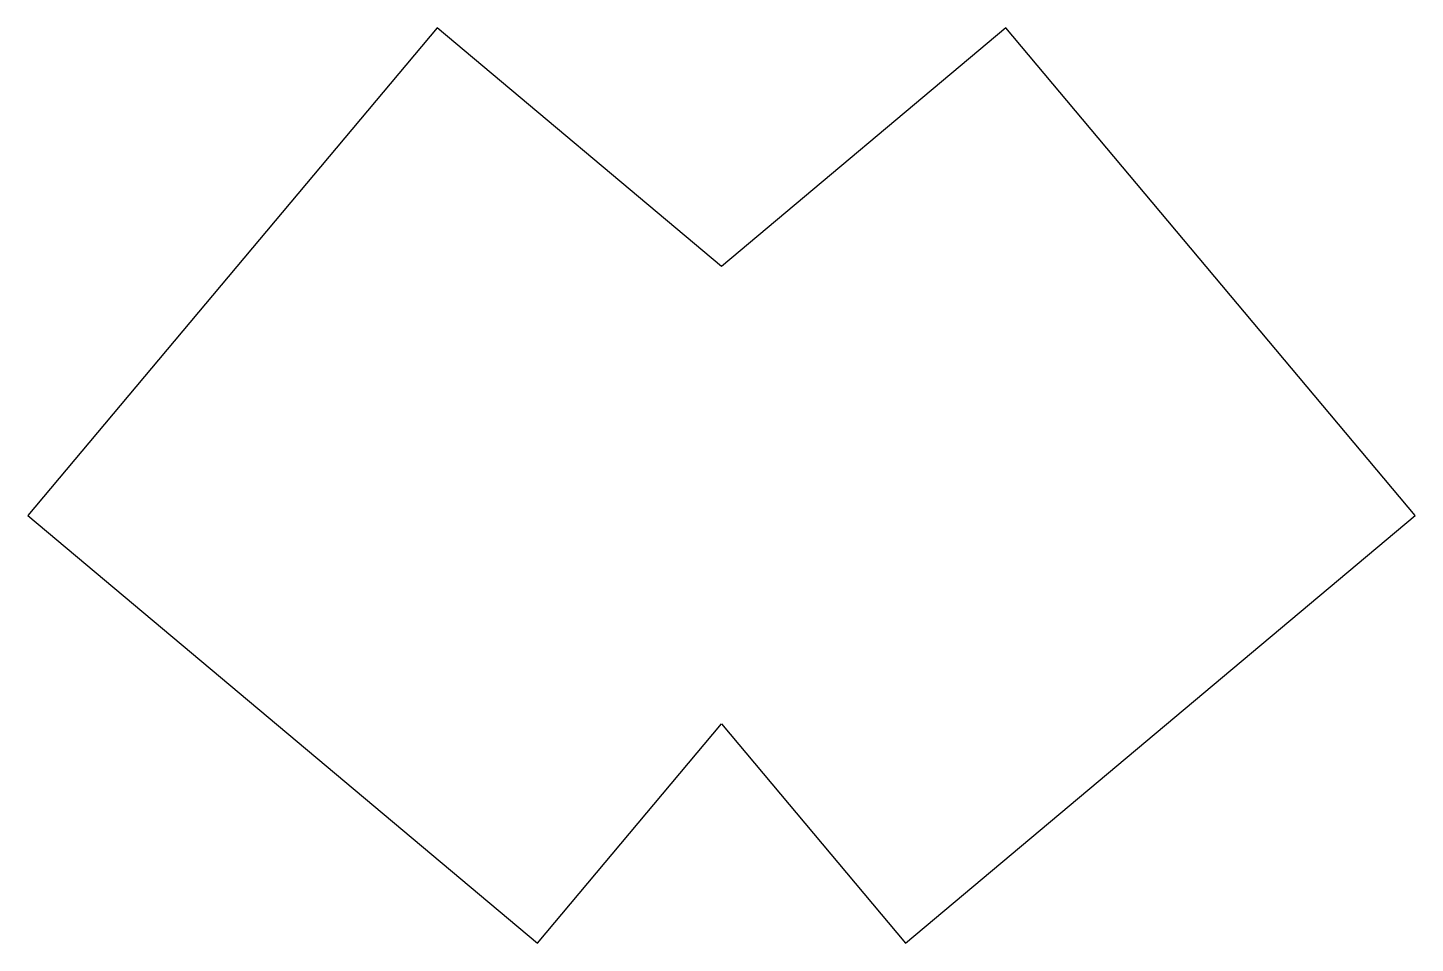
# Model space of a CAD drawing. Header units: millimetres. Extents: x 46 to 192, y -77 to 20.
import ezdxf

# ---------------------------------------------------------------- set-up
doc = ezdxf.new("R2010")
doc.units = ezdxf.units.MM

msp = doc.modelspace()

# ---------------------------------------------------------------- linework, layer by layer
for p, q in [((89.27, 19.78), (46.2, -31.55)), ((119.19, -5.33), (89.27, 19.78)), ((149.12, 19.78), (119.19, -5.33)), ((192.19, -31.55), (149.12, 19.78)), ((46.2, -31.55), (99.82, -76.54)), ((138.56, -76.54), (192.19, -31.55)), ((99.82, -76.54), (119.19, -53.46)), ((119.19, -53.46), (138.56, -76.54))]:
    msp.add_line(p, q)

doc.saveas('drawing.dxf')
